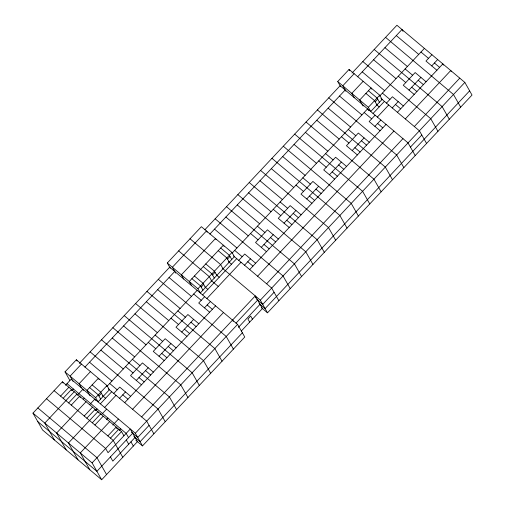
<?xml version="1.0" encoding="UTF-8"?>
<svg xmlns="http://www.w3.org/2000/svg" width="505" height="505" viewBox="0 0 505 505"><rect width="100%" height="100%" fill="white"/><g stroke="black" fill="none" stroke-linecap="round" stroke-linejoin="round"><path stroke-width="0.76" d="M65.012 371.876L76.375 359.781L106.997 385.555L109.389 389.772L98.027 401.866L95.634 397.656L65.012 371.876L69.797 380.303M167.288 262.985L201.375 226.695L231.997 252.468L234.396 256.679L200.308 292.969L197.909 288.759L167.288 262.985L170.236 268.168M337.712 81.532L349.075 69.431L379.703 95.205L382.096 99.422L370.733 111.517L368.341 107.306L337.712 81.532L340.66 86.715M79.285 363.442L169.667 267.214L237.584 324.38L244.767 337.018L142.511 445.896L135.889 440.328M204.803 229.807L340.111 85.736L408.034 142.896L415.217 155.54M351.991 73.092L396.924 25.25L464.846 82.416L472.023 95.054L267.511 312.803L261.243 307.539M46.504 398.723L105.64 448.484L108.032 452.701L130.284 429.01L137.461 441.648L101.682 479.75L42.546 429.989L32.977 413.128L62.399 381.805L121.528 431.567L123.921 435.783M81.444 364.048L70.081 376.143L73.029 381.332M354.144 73.698L342.781 85.799L345.868 91.209M65.517 385.239L71.154 379.242L135.327 433.252L142.511 445.896M84.872 367.16L174.736 271.482M209.872 234.074L345.186 90.004M357.578 76.811L401.993 29.517L403.022 31.323M60.562 396.103L68.876 387.253M63.169 398.3L71.483 389.45L72.164 390.649M71.843 390.706L73.427 389.02M90.458 371.636L79.096 383.731L81.488 387.947M363.158 81.286L351.796 93.381L354.194 97.598M74.222 391.754L44.8 423.083L54.376 439.937M68.655 402.914L76.968 394.064M77.271 395.276L82.978 389.197L83.66 390.403M71.262 405.111L79.575 396.261L80.257 397.46M83.224 399.278L84.278 398.155M86.052 401.709L56.623 433.037L66.199 449.892M95.634 397.656L106.997 385.555M197.909 288.759L231.997 252.468M368.341 107.306L379.703 95.205M89.675 404.612L94.807 399.152L95.489 400.351M106.744 386.603L197.146 290.343M232.231 252.992L367.596 108.865L368.284 110.071M379.451 96.247L424.408 48.379M98.911 395.97L101.417 393.3M201.186 287.074L203.692 284.41M212.548 274.979L215.054 272.309M227.496 259.065L230.002 256.395M375.196 101.802L377.702 99.138M84.215 416.006L92.529 407.156M86.822 418.203L95.136 409.353L95.817 410.559M100.356 403.823L111.719 391.728M202.631 294.933L236.719 258.636M373.056 113.473L384.419 101.379M95.571 410.533L97.08 408.93M113.764 393.452L119.723 387.108L130.656 396.318M204.664 296.669L198.711 303.013L209.644 312.216M238.77 260.359L244.723 254.021L255.656 263.225M375.114 115.19L369.161 121.535L380.095 130.738M386.476 103.096L392.429 96.758L403.362 105.962M431.92 54.704L425.967 61.048L436.907 70.252M104.649 407.44L116.011 395.339M206.924 298.543L241.011 262.246M377.355 117.091L388.717 104.983M92.308 422.818L100.621 413.967M101.448 414.618L106.631 409.101M119.521 398.293L125.474 391.949M136.287 380.435L148.199 367.76M159.012 356.24L170.924 343.564M181.737 332.05L193.649 319.368M204.462 307.854L210.415 301.51M244.521 265.201L250.474 258.863M261.287 247.349L273.199 234.667M284.012 223.153L295.924 210.471M306.737 198.957L318.649 186.276M329.462 174.762L341.374 162.086M352.187 150.566L364.099 137.89M374.912 126.376L380.865 120.032M392.227 107.937L398.18 101.6M408.999 90.079L420.905 77.404M431.724 65.89L437.677 59.546M94.915 425.014L103.228 416.164M106.422 419.668L107.931 418.064M124.703 402.655L215.597 305.872M249.704 269.563L386.047 124.394M397.41 112.299L442.86 63.908L443.541 65.113M109.705 421.612L80.276 452.941L89.852 469.795M112.823 425.052L118.454 419.055M132.588 409.29L223.488 312.513M257.594 276.203L393.938 131.035M405.3 118.94L450.75 70.549L451.432 71.754M107.868 435.916L116.175 427.066L116.863 428.265M110.475 438.106L118.782 429.256M119.224 430.437L120.733 428.833M101.682 479.75L92.106 462.896L121.528 431.567M141.615 416.89L255.259 295.898L262.436 308.536L241.295 331.046M266.621 283.797L402.965 138.629M414.327 126.534L459.771 78.142M132.676 433.221L96.891 471.323L37.761 421.561M235.98 323.181L257.651 300.109M135.327 433.252L237.584 324.38M267.511 312.803L260.327 300.166L464.846 82.416M135.069 437.437L112.817 461.128L110.425 456.911M238.373 327.398L260.043 304.326M149.082 425.374L137.72 437.469L131.483 432.217M274.082 292.281L262.72 304.376L256.704 299.314M410.426 147.113L421.789 135.018M242.375 332.808L140.112 441.679L133.876 436.427M469.631 90.843L265.112 308.593L259.097 303.53M434.426 63.005L439.609 67.367M420.974 52.034L428.492 58.359M396.311 35.565L418.727 54.433M385.561 37.345L453.484 94.511L460.661 107.155M426.087 81.766L415.154 72.562L403.242 85.238L414.182 94.448M384.949 47.666L407.365 66.527M405.117 68.92L412.629 75.245M418.197 80.282L423.386 84.644M374.199 49.446L442.121 106.605L449.298 119.249M411.701 87.201L416.89 91.563M398.249 76.23L405.767 82.555M373.586 59.76L396.002 78.622M362.836 61.541L430.759 118.707L437.942 131.344M362.224 71.862L384.64 90.723M382.392 93.116L389.904 99.441M395.478 104.478L400.661 108.84M380.94 98.45L419.396 130.801L426.58 143.445M368.41 90.73L377.065 98.014L379.457 102.225M365.91 93.4L374.558 100.678L376.951 104.895M376.32 104.497L379.204 106.927M377.62 123.491L382.803 127.853M364.168 112.52L371.68 118.845M339.505 96.051L361.915 114.913M328.749 97.831L396.671 154.997L403.855 167.635M369.281 142.252L358.342 133.049L346.436 145.724L357.37 154.934M328.143 108.152L350.552 127.014M348.305 129.406L355.823 135.731M361.391 140.769L366.573 145.131M317.386 109.932L385.309 167.092L392.492 179.736M354.895 147.687L360.078 152.049M341.443 136.716L348.955 143.041M316.78 120.247L339.19 139.109M306.03 122.027L373.946 179.193L381.13 191.831M346.556 166.448L335.617 157.244L323.711 169.92L334.645 179.123M305.418 132.348L327.827 151.21M325.58 153.602L333.098 159.927M338.666 164.965L343.848 169.327M294.668 134.128L362.584 191.288L369.767 203.932M332.17 171.883L337.353 176.245M318.718 160.912L326.23 167.237M294.055 144.443L316.471 163.304M283.305 146.223L351.221 203.389L358.405 216.026M323.831 190.644L312.892 181.434L300.986 194.116L311.92 203.319M282.693 156.537L305.108 175.405M302.855 177.798L310.373 184.123M315.941 189.16L321.123 193.522M271.942 158.317L339.859 215.483L347.042 228.127M309.445 196.079L314.628 200.441M295.993 185.108L303.505 191.433M271.33 168.638L293.746 187.5M260.58 170.419L328.502 227.578L335.68 240.222M301.106 214.833L290.173 205.63L278.261 218.311L289.201 227.515M259.968 180.733L282.383 199.595M280.13 201.994L287.648 208.319M293.216 213.356L298.398 217.718M249.218 182.513L317.14 239.679L324.317 252.317M286.72 220.268L291.903 224.637M273.268 209.304L280.786 215.629M248.605 192.834L271.021 211.696M237.855 194.614L305.777 251.774L312.955 264.418M278.381 239.029L267.448 229.825L255.536 242.507L266.476 251.711M237.243 204.929L259.658 223.791M257.411 226.189L264.923 232.515M270.491 237.552L275.673 241.914M226.493 206.709L294.415 263.875L301.592 276.513M263.995 244.464L269.178 248.826M250.543 233.493L258.061 239.818M225.88 217.024L248.296 235.892M215.13 218.81L283.052 275.97L290.23 288.614M214.518 229.125L236.933 247.987M234.686 250.379L242.198 256.704M247.766 261.748L252.954 266.11M233.562 255.984L271.69 288.071L278.867 300.709M220.71 247.993L229.365 255.271L231.757 259.488M218.204 250.657L226.859 257.941L229.251 262.152M228.614 261.754L231.505 264.191M190.013 238.789L220.634 264.563L223.033 268.78M222.478 268.313L260.327 300.166M205.762 263.907L214.417 271.185L216.809 275.402M216.317 274.853L219.208 277.283M203.256 266.571L211.911 273.855L214.303 278.066M178.65 250.884L209.272 276.658L211.671 280.875M211.103 280.401L218.286 286.449M194.4 276.001L203.054 283.286L205.447 287.496M204.954 286.947L207.845 289.378M191.894 278.672L200.548 285.95L202.941 290.167M207.17 304.969L212.352 309.331M193.718 293.998L201.23 300.323M169.055 277.529L191.471 296.397M158.305 279.315L226.221 336.475L233.405 349.119M198.831 323.73L187.892 314.527L175.986 327.208L186.919 336.412M157.693 289.63L180.108 308.492M177.855 310.884L185.373 317.209M190.941 322.247L196.123 326.615M146.942 291.41L214.859 348.57L222.042 361.214M184.445 329.165L189.627 333.527M170.993 318.194L178.505 324.519M146.33 301.725L168.746 320.587M135.58 303.505L203.496 360.671L210.68 373.309M176.106 347.926L165.173 338.722L153.261 351.398L164.194 360.602M134.968 313.826L157.383 332.688M155.13 335.08L162.648 341.405M168.215 346.443L173.398 350.805M124.217 315.606L192.14 372.766L199.317 385.41M161.72 353.361L166.902 357.723M148.268 342.39L155.78 348.715M123.605 325.921L146.021 344.782M112.855 327.701L180.777 384.867L187.955 397.504M153.381 372.122L142.448 362.918L130.536 375.594L141.476 384.797M112.243 338.022L134.658 356.883M132.411 359.276L139.923 365.601M145.49 370.638L150.673 375M101.492 339.802L169.415 396.962L176.592 409.606M138.995 377.557L144.178 381.919M125.543 366.586L133.061 372.911M100.88 350.116L123.296 368.978M90.13 351.897L158.052 409.063L165.23 421.7M89.518 362.211L111.933 381.079M109.686 383.472L117.198 389.797M122.765 394.834L127.948 399.196M108.24 388.799L146.69 421.157L153.867 433.801M92.125 384.898L100.779 392.177L103.171 396.393M102.679 395.844L105.57 398.275M89.619 387.562L98.273 394.847L100.665 399.057M67.026 383.636L126.155 433.404L128.554 437.614M116.819 428.19L117.861 429.067M54.086 390.655L113.215 440.417L122.791 457.271M37.843 407.945L96.979 457.707L106.549 474.561M32.977 413.128L92.106 462.896M371.731 89.126L371.049 87.927L359.686 100.022L363.108 106.044M349.075 69.431L349.813 70.732M368.309 109.37L369.01 110.608M255.341 296.883L256.048 298.114M224.031 246.389L223.349 245.184L189.261 281.474L191.654 285.691M216.14 239.749L215.458 238.543L181.371 274.84L183.763 279.05M207.183 232.256L206.444 230.962L172.357 267.252L175.671 273.085M252.462 319.16L250.707 316.067L247.93 319.027L249.685 322.121M232.515 320.113L233.253 321.407M99.03 379.476L98.349 378.277L86.986 390.371L90.06 395.787M130.946 441.831L133.339 446.041M126.313 439.994L128.712 444.211M76.375 359.781L77.107 361.075M98.557 412.863L97.875 411.663L68.453 442.992L78.029 459.847M62.399 381.805L63.081 383.005"/></g></svg>
